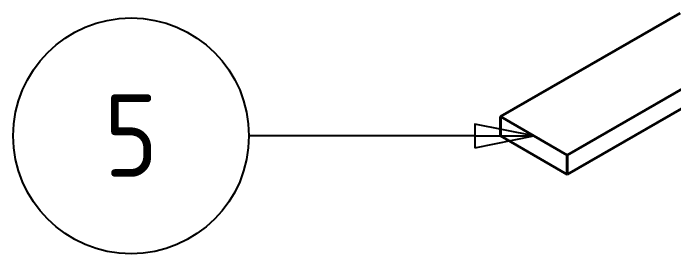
# Model space of a CAD drawing. Header units: millimetres. Extents: x 0 to 630, y 0 to 446.
# Drawn here: x 430.98 to 473.01, y 288.73 to 304.03 of the extents above; entities that cross this region are included whole.
import ezdxf

# ---------------------------------------------------------------- set-up
doc = ezdxf.new("R2010")
doc.units = ezdxf.units.MM
doc.header["$LTSCALE"] = 1.5
doc.layers.add('가시적인 것(ISO)', color=3, linetype='Continuous', lineweight=40, true_color=0x00ff00)
doc.layers.add('기호(ISO)', color=5, linetype='Continuous', lineweight=25, true_color=0x0000ff)
doc.styles.add('부품번호텍스트_PSTEK_POSCO', font='isocp.shx')

# ---------------------------------------------------------------- blocks, each defined once
blk = doc.blocks.new('품번기호4')
at = {"layer": '기호(ISO)', "color": 7}
for p, q in [((309.408, 197.485), (306.908, 197.985)), ((306.908, 197.985), (306.908, 196.985)), ((306.908, 197.485), (297.318, 197.485)), ((306.908, 197.485), (309.408, 197.485)), ((306.908, 196.985), (309.408, 197.485))]:
    blk.add_line(p, q, dxfattribs=at)
at = {"layer": '기호(ISO)', "color": 7, "flags": 128}
blk.add_lwpolyline([(306.908, 196.985), (309.408, 197.485), (306.908, 197.985), (306.908, 196.985)], dxfattribs=at)
at = {"layer": '기호(ISO)'}
blk.add_circle((292.318, 197.485), 5, dxfattribs=at)
at = {"layer": '기호(ISO)', "color": 7}
blk.add_solid([(306.908, 196.985), (309.408, 197.485), (306.908, 197.985), (306.908, 196.985)], dxfattribs=at)
at = {"layer": '기호(ISO)', "color": 7, "insert": (292.318, 197.502), "char_height": 3.5, "attachment_point": 5, "style": '부품번호텍스트_PSTEK_POSCO'}
blk.add_mtext('5', dxfattribs=at)

msp = doc.modelspace()

# ---------------------------------------------------------------- linework, layer by layer
at = {"layer": '가시적인 것(ISO)', "color": 1, "true_color": 0xff0000}
for p, q in [((461.991, 297.45), (473.417, 304.029)), ((473.741, 299.33), (466.234, 295.007)), ((474.221, 298.38), (466.234, 293.78)), ((466.234, 295.007), (461.991, 297.45)), ((461.991, 297.45), (461.991, 296.223)), ((461.991, 296.223), (466.234, 293.78)), ((466.234, 293.78), (466.234, 295.007))]:
    msp.add_line(p, q, dxfattribs=at)

# ---------------------------------------------------------------- block references
at = {"layer": '기호(ISO)', "xscale": 1.5, "yscale": 1.5, "zscale": 1.5}
msp.add_blockref('품번기호4', (0, 0), dxfattribs=at)

doc.saveas('drawing.dxf')
